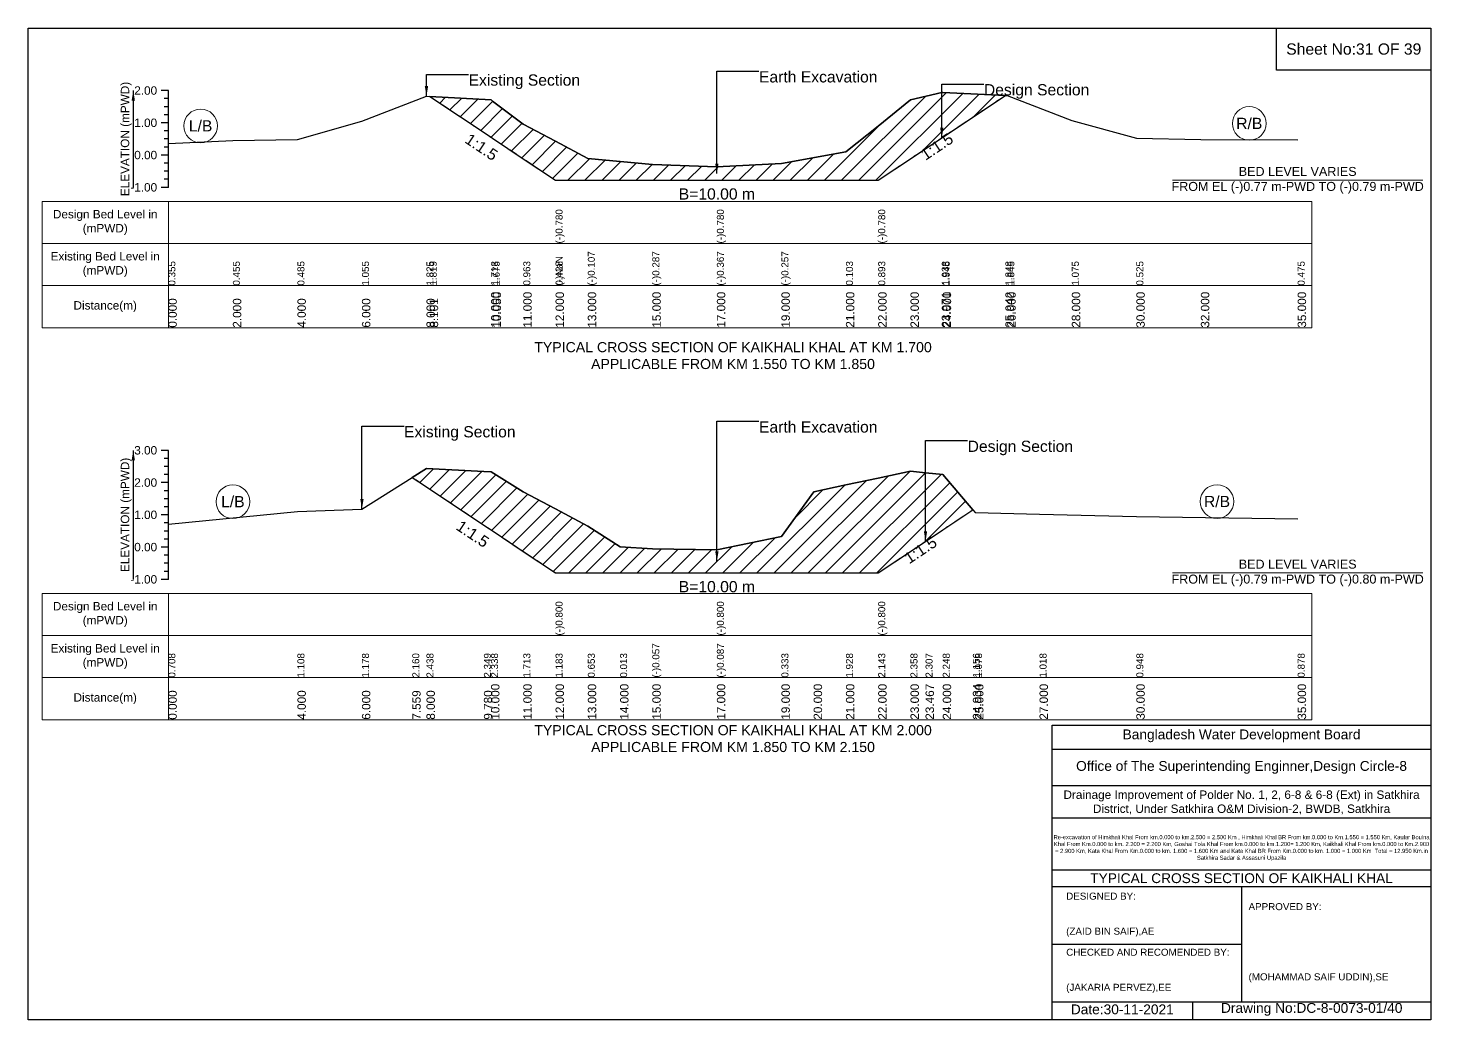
# Model space of a CAD drawing. Header units: inches. Extents: x 93000 to 486000, y -4242 to 0.
# Drawn here: x 400000 to 406000, y -4242 to 0 of the extents above; entities that cross this region are included whole.
import ezdxf

# ---------------------------------------------------------------- set-up
doc = ezdxf.new("R2010")
doc.units = ezdxf.units.IN
doc.header["$LTSCALE"] = 7
doc.header["$MEASUREMENT"] = 0
doc.linetypes.add('DASHED', pattern=[0.75, 0.5, -0.25])
for name, color, linetype, lineweight in [('Cross section Data Border', 7, 'Continuous', 9), ('Cross Section Labels', 7, 'Continuous', 9), ('Design_Bed_Level for Xsection', 7, 'DASHED', 25), ('Existing_Bed_Level for Xsection', 7, 'Continuous', 25), ('Long Section Labels', 7, 'Continuous', 9)]:
    doc.layers.add(name, color=color, linetype=linetype, lineweight=lineweight)
doc.styles.get("Standard").update_dxf_attribs({"font": 'arial.ttf'})
doc.dimstyles.get("Standard").update_dxf_attribs({"dimtxt": 0.18, "dimasz": 0.18, "dimexe": 0.18, "dimexo": 0.0625, "dimgap": 0.09, "dimtad": 0, "dimtih": 1, "dimtoh": 1, "dimdec": 4, "dimzin": 0, "dimdsep": 46, "dimtxsty": 'Standard', "dimcen": 0.09, "dimadec": 0, "dimazin": 0, "dimtfac": 1, "dimtdec": 4, "dimtofl": 0, "dimtmove": 0, "dimatfit": 3, "dimfxl": 1, "dimtolj": 1, "dimtzin": 0, "dimarcsym": 0})

msp = doc.modelspace()

# ---------------------------------------------------------------- hatches: boundary and pattern name
at = {"layer": 'Existing_Bed_Level for Xsection'}
h = msp.add_hatch(dxfattribs=at)
h.set_pattern_fill('ANSI31', color=256, scale=414, style=0)
h.paths.add_polyline_path([(401717.9, -292.3), (401980, -467), (401987, -471.6), (402118, -559), (402256, -651), (402394, -651), (402670, -651), (402946, -651), (403222, -651), (403498, -651), (403636, -651), (403774, -559), (403908, -469.7), (403912, -467), (404180, -288.3), (403912, -274.9), (403908, -275.9), (403774, -307), (403636, -420.1), (403498, -529.1), (403222, -578.8), (402946, -594), (402670, -583), (402394, -558.1), (402256, -484.3), (402118, -410.5), (401987, -312.2), (401980, -307)])
h = msp.add_hatch(dxfattribs=at)
h.set_pattern_fill('ANSI31', color=256, scale=414, style=0)
h.paths.add_polyline_path([(401643.2, -1921.9), (401704, -1962.4), (401949.6, -2126.1), (401980, -2146.4), (402118, -2238.4), (402256, -2330.4), (402394, -2330.4), (402532, -2330.4), (402670, -2330.4), (402946, -2330.4), (403222, -2330.4), (403360, -2330.4), (403498, -2330.4), (403636, -2330.4), (403774, -2238.4), (403838.4, -2195.4), (403912, -2146.4), (404040.8, -2060.5), (403912, -1909.8), (403838.4, -1901.7), (403774, -1894.6), (403636, -1924.3), (403498, -1953.9), (403360, -1983.6), (403222, -2174), (402946, -2232), (402670, -2227.9), (402532, -2218.2), (402394, -2129.9), (402256, -2056.7), (402118, -1983.6), (401980, -1897.3), (401949.6, -1895.8), (401704, -1883.5)])

# ---------------------------------------------------------------- linework, layer by layer
for points in [[(400000, 0), (406000, 0), (406000, -4242), (400000, -4242)], [(405340, 0), (406000, 0), (406000, -180), (405340, -180)]]:
    msp.add_lwpolyline(points, close=True)
for points in [[(404380, -4242), (404380, -2982), (406000, -2982)], [(404380, -3084), (406000, -3084)], [(404380, -3240), (406000, -3240)], [(404380, -3378), (406000, -3378)], [(404380, -3600), (406000, -3600)], [(404380, -3672), (406000, -3672)], [(405190, -3672), (405190, -4164)], [(404380, -3918), (405190, -3918)], [(404380, -4164), (406000, -4164)], [(404980, -4164), (404980, -4242)]]:
    msp.add_lwpolyline(points)
at = {"layer": 'Cross section Data Border'}
for points in [[(400060, -741.4), (405490, -741.4), (405490, -1281.4), (400060, -1281.4)], [(400060, -2418), (405490, -2418), (405490, -2958), (400060, -2958)]]:
    msp.add_lwpolyline(points, close=True, dxfattribs=at)
for points in [[(400600, -741.4), (400600, -1281.4)], [(400060, -921.4), (405490, -921.4)], [(400060, -1101.4), (405490, -1101.4)], [(400600, -2418), (400600, -2958)], [(400060, -2598), (405490, -2598)], [(400060, -2778), (405490, -2778)]]:
    msp.add_lwpolyline(points, dxfattribs=at)
at = {"layer": 'Cross Section Labels'}
for points in [[(404894.2, -651), (405965.8, -651)], [(404894.2, -2330.4), (405965.8, -2330.4)]]:
    msp.add_lwpolyline(points, dxfattribs=at)
for centre in [(400738, -418.5), (405223, -408.1), (400876, -2025.7), (405085, -2025)]:
    msp.add_circle(centre, 72, dxfattribs=at)
at = {"layer": 'Design_Bed_Level for Xsection'}
for points in [[(401717.9, -292.3), (401987, -471.6), (402256, -651), (402946, -651), (403636, -651), (403908, -469.7), (404180, -288.3)], [(401643.2, -1921.9), (401949.6, -2126.1), (402256, -2330.4), (402946, -2330.4), (403636, -2330.4), (403838.4, -2195.4), (404040.8, -2060.5)]]:
    msp.add_lwpolyline(points, dxfattribs=at)
at = {"layer": 'Existing_Bed_Level for Xsection'}
for points in [[(400600, -267.4), (400570, -267.4)], [(400600, -681.4), (400600, -543.4), (400600, -405.4), (400600, -267.4)], [(400600, -494.4), (400876, -480.6), (401152, -476.4), (401428, -397.8), (401704, -291.5), (401717.9, -292.3), (401980, -307), (401987, -312.2), (402118, -410.5), (402256, -484.3), (402256, -484.3), (402394, -558.1), (402670, -583), (402946, -594), (402946, -594), (403222, -578.8), (403498, -529.1), (403636, -420.1), (403636, -420.1), (403774, -307), (403908, -275.9), (403912, -274.9), (404180, -288.3), (404188, -288.7), (404464, -395), (404740, -470.9), (405016, -476.4), (405430, -477.8)], [(400600, -301.9), (400582, -301.9)], [(400600, -336.4), (400582, -336.4)], [(400600, -405.4), (400570, -405.4)], [(400600, -370.9), (400582, -370.9)], [(400600, -439.9), (400582, -439.9)], [(400600, -474.4), (400582, -474.4)], [(400600, -508.9), (400582, -508.9)], [(400600, -543.4), (400570, -543.4)], [(400600, -577.9), (400582, -577.9)], [(400600, -612.4), (400582, -612.4)], [(400600, -646.9), (400582, -646.9)], [(400600, -681.4), (400570, -681.4)], [(400600, -1806), (400570, -1806)], [(400600, -1840.5), (400582, -1840.5)], [(400600, -2358), (400600, -2220), (400600, -2082), (400600, -1944), (400600, -1806)], [(400600, -1875), (400582, -1875)], [(400600, -1909.5), (400582, -1909.5)], [(400600, -2122.3), (401152, -2067.1), (401428, -2057.4), (401643.2, -1921.9), (401704, -1883.5), (401949.6, -1895.8), (401980, -1897.3), (402118, -1983.6), (402256, -2056.7), (402256, -2056.7), (402394, -2129.9), (402532, -2218.2), (402670, -2227.9), (402946, -2232), (402946, -2232), (403222, -2174), (403360, -1983.6), (403498, -1953.9), (403636, -1924.3), (403636, -1924.3), (403774, -1894.6), (403838.4, -1901.7), (403912, -1909.8), (404040.8, -2060.5), (404050, -2071.2), (404326, -2079.5), (404740, -2089.2), (405430, -2098.8)], [(400600, -1944), (400570, -1944)], [(400600, -1978.5), (400582, -1978.5)], [(400600, -2013), (400582, -2013)], [(400600, -2082), (400570, -2082)], [(400600, -2047.5), (400582, -2047.5)], [(400600, -2116.5), (400582, -2116.5)], [(400600, -2151), (400582, -2151)], [(400600, -2220), (400570, -2220)], [(400600, -2185.5), (400582, -2185.5)], [(400600, -2254.5), (400582, -2254.5)], [(400600, -2289), (400582, -2289)], [(400600, -2323.5), (400582, -2323.5)], [(400600, -2358), (400570, -2358)]]:
    msp.add_lwpolyline(points, dxfattribs=at)
for points in [[(401717.9, -292.3), (401980, -467), (401987, -471.6), (402118, -559), (402256, -651), (402256, -651), (402394, -651), (402670, -651), (402946, -651), (402946, -651), (403222, -651), (403498, -651), (403636, -651), (403636, -651), (403774, -559), (403908, -469.7), (403912, -467), (404180, -288.3), (403912, -274.9), (403908, -275.9), (403774, -307), (403636, -420.1), (403636, -420.1), (403498, -529.1), (403222, -578.8), (402946, -594), (402946, -594), (402670, -583), (402394, -558.1), (402256, -484.3), (402256, -484.3), (402118, -410.5), (401987, -312.2), (401980, -307)], [(401643.2, -1921.9), (401643.2, -1921.9), (401704, -1962.4), (401949.6, -2126.1), (401980, -2146.4), (402118, -2238.4), (402256, -2330.4), (402256, -2330.4), (402394, -2330.4), (402532, -2330.4), (402670, -2330.4), (402946, -2330.4), (402946, -2330.4), (403222, -2330.4), (403360, -2330.4), (403498, -2330.4), (403636, -2330.4), (403636, -2330.4), (403774, -2238.4), (403838.4, -2195.4), (403912, -2146.4), (404040.8, -2060.5), (403912, -1909.8), (403838.4, -1901.7), (403774, -1894.6), (403636, -1924.3), (403636, -1924.3), (403498, -1953.9), (403360, -1983.6), (403222, -2174), (402946, -2232), (402946, -2232), (402670, -2227.9), (402532, -2218.2), (402394, -2129.9), (402256, -2056.7), (402256, -2056.7), (402118, -1983.6), (401980, -1897.3), (401949.6, -1895.8), (401704, -1883.5), (401643.2, -1921.9)]]:
    msp.add_lwpolyline(points, close=True, dxfattribs=at)

# ---------------------------------------------------------------- texts
at = {"attachment_point": 5}
for s, insert, char_height in [('Sheet No:31 OF 39', (405670, -90), 48), ('Bangladesh Water Development Board', (405190, -3027), 42), ('Office of The Superintending Enginner,Design Circle-8', (405190, -3162), 42)]:
    msp.add_mtext(s, dxfattribs=dict(at, insert=insert, char_height=char_height))
for s, insert, char_height, width, attachment_point in [('Drainage Improvement of Polder No. 1, 2, 6-8 & 6-8 (Ext) in Satkhira District, Under Satkhira O&M Division-2, BWDB, Satkhira', (405190, -3312), 36, 1680, 5), ('Re-excavation of Himkhali Khal From km.0.000 to km.2.500 = 2.500 Km , Himkhali Khal BR From km.0.000 to Km.1.550 = 1.550 Km, Kaular Boulna Khal From Km.0.000 to km. 2.200 = 2.200 Km, Goshai Tola Khal From km.0.000 to km.1.200= 1.200 Km, Kaikhali Khal From km.0.000 to Km.2.900 = 2.900 Km, Kata Khal From Km.0.000 to km. 1.600 = 1.600 Km and Kata Khal BR From Km.0.000 to km. 1.000 = 1.000 Km  Total = 12.950 Km.in Satkhira Sadar & Assasuni Upazila', (405190, -3507), 17.611, 1620, 5), ('TYPICAL CROSS SECTION OF KAIKHALI KHAL', (405190, -3636), 42, 1680, 5), ('DESIGNED BY:^J^J^J(ZAID BIN SAIF),AE', (404440, -3792), 30, 840, 4), ('APPROVED BY:^J^J^J^J^J^J(MOHAMMAD SAIF UDDIN),SE', (405220, -3912), 30, 840, 4), ('CHECKED AND RECOMENDED BY:^J^J^J(JAKARIA PERVEZ),EE', (404440, -4032), 30, 840, 4), ('Date:30-11-2021', (404680, -4197), 42, 840, 5), ('Drawing No:DC-8-0073-01/40', (405490, -4197), 42, 1320, 5)]:
    msp.add_mtext(s, dxfattribs=dict(insert=insert, char_height=char_height, width=width, attachment_point=attachment_point))
at = {"layer": 'Cross section Data Border', "char_height": 36, "width": 480, "attachment_point": 5}
for s, insert in [('Design Bed Level in (mPWD)', (400330, -831.4)), ('Existing Bed Level in (mPWD)', (400330, -1011.4)), ('Distance(m)', (400330, -1191.4)), ('Design Bed Level in (mPWD)', (400330, -2508)), ('Existing Bed Level in (mPWD)', (400330, -2688)), ('Distance(m)', (400330, -2868))]:
    msp.add_mtext(s, dxfattribs=dict(at, insert=insert))
at = {"layer": 'Cross Section Labels'}
for s, insert, char_height, attachment_point in [('Existing Section', (401884, -198.4), 48, 1), ('Earth Excavation', (403126, -184.6), 48, 1), ('Design Section', (404088, -239.8), 48, 1), ('L/B', (400738, -418.5), 48, 5), ('R/B', (405223, -408.1), 48, 5), ('BED LEVEL VARIES ^JFROM EL (-)0.77 m-PWD TO (-)0.79 m-PWD', (405430, -651), 38.4, 5), ('B=10.00 m', (402946, -685.5), 48, 2), ('TYPICAL CROSS SECTION OF KAIKHALI KHAL AT KM 1.700^JAPPLICABLE FROM KM 1.550 TO KM 1.850', (403015, -1401), 43.2, 5), ('Earth Excavation', (403126, -1681.8), 48, 1), ('Existing Section', (401608, -1702.5), 48, 1), ('Design Section', (404018.4, -1764.6), 48, 1), ('L/B', (400876, -2025.7), 48, 5), ('R/B', (405085, -2025), 48, 5), ('BED LEVEL VARIES ^JFROM EL (-)0.79 m-PWD TO (-)0.80 m-PWD', (405430, -2330.4), 38.4, 5), ('B=10.00 m', (402946, -2364.9), 48, 2), ('TYPICAL CROSS SECTION OF KAIKHALI KHAL AT KM 2.000^JAPPLICABLE FROM KM 1.850 TO KM 2.150', (403015, -3039), 43.2, 5)]:
    msp.add_mtext(s, dxfattribs=dict(at, insert=insert, char_height=char_height, attachment_point=attachment_point))
at = {"layer": 'Cross Section Labels', "char_height": 48, "attachment_point": 2}
for insert, rotation in [((401952.5, -488.9), 326.30993), ((403873.5, -486.9), 33.69007), ((401915.1, -2143.4), 326.30993), ((403803.9, -2212.7), 33.69007)]:
    msp.add_mtext('1:1.5', dxfattribs=dict(at, insert=insert, rotation=rotation))
at = {"layer": 'Existing_Bed_Level for Xsection', "char_height": 36, "attachment_point": 5, "rotation": 90}
for insert in [(400420, -474.4), (400420, -2082)]:
    msp.add_mtext('ELEVATION (mPWD)', dxfattribs=dict(at, insert=insert))
at = {"layer": 'Existing_Bed_Level for Xsection', "char_height": 36, "attachment_point": 6}
for s, insert in [('2.00', (400552, -267.4)), ('1.00', (400552, -405.4)), ('0.00', (400552, -543.4)), ('-1.00', (400552, -681.4)), ('3.00', (400552, -1806)), ('2.00', (400552, -1944)), ('1.00', (400552, -2082)), ('0.00', (400552, -2220)), ('-1.00', (400552, -2358))]:
    msp.add_mtext(s, dxfattribs=dict(at, insert=insert))
at = {"layer": 'Long Section Labels', "attachment_point": 1, "rotation": 90}
for s, insert, char_height in [('(-)0.780', (402256, -921.4), 30), ('(-)0.780', (402946, -921.4), 30), ('(-)0.780', (403636, -921.4), 30), ('(-)0.107', (402394, -1101.4), 30), ('(-)0.287', (402670, -1101.4), 30), ('(-)0.367', (402946, -1101.4), 30), ('(-)0.367', (402946, -1101.4), 30), ('(-)0.367', (402946, -1101.4), 30), ('(-)0.257', (403222, -1101.4), 30), ('0.355', (400600, -1101.4), 30), ('0.455', (400876, -1101.4), 30), ('0.485', (401152, -1101.4), 30), ('0.485', (401152, -1101.4), 30), ('1.055', (401428, -1101.4), 30), ('1.825', (401704, -1101.4), 30), ('1.819', (401717.9, -1101.4), 30), ('1.713', (401980, -1101.4), 30), ('1.713', (401980, -1101.4), 30), ('1.675', (401987, -1101.4), 30), ('0.963', (402118, -1101.4), 30), ('(-)NaN', (402256, -1101.4), 30), ('(-)NaN', (402256, -1101.4), 30), ('0.428', (402256, -1101.4), 30), ('0.428', (402256, -1101.4), 30), ('0.103', (403498, -1101.4), 30), ('0.893', (403636, -1101.4), 30), ('0.893', (403636, -1101.4), 30), ('1.938', (403908, -1101.4), 30), ('1.945', (403912, -1101.4), 30), ('1.848', (404180, -1101.4), 30), ('1.845', (404188, -1101.4), 30), ('1.075', (404464, -1101.4), 30), ('0.525', (404740, -1101.4), 30), ('0.475', (405430, -1101.4), 30), ('10.000', (401980, -1281.4), 36), ('10.050', (401987, -1281.4), 36), ('11.000', (402118, -1281.4), 36), ('12.000', (402256, -1281.4), 36), ('12.000', (402256, -1281.4), 36), ('12.000', (402256, -1281.4), 36), ('13.000', (402394, -1281.4), 36), ('15.000', (402670, -1281.4), 36), ('17.000', (402946, -1281.4), 36), ('17.000', (402946, -1281.4), 36), ('17.000', (402946, -1281.4), 36), ('19.000', (403222, -1281.4), 36), ('21.000', (403498, -1281.4), 36), ('22.000', (403636, -1281.4), 36), ('22.000', (403636, -1281.4), 36), ('22.000', (403636, -1281.4), 36), ('23.000', (403774, -1281.4), 36), ('23.971', (403908, -1281.4), 36), ('24.000', (403912, -1281.4), 36), ('25.942', (404180, -1281.4), 36), ('26.000', (404188, -1281.4), 36), ('28.000', (404464, -1281.4), 36), ('30.000', (404740, -1281.4), 36), ('32.000', (405016, -1281.4), 36), ('35.000', (405430, -1281.4), 36), ('0.000', (400600, -1281.4), 36), ('2.000', (400876, -1281.4), 36), ('4.000', (401152, -1281.4), 36), ('6.000', (401428, -1281.4), 36), ('8.000', (401704, -1281.4), 36), ('8.101', (401717.9, -1281.4), 36), ('(-)0.800', (402256, -2598), 30), ('(-)0.800', (402946, -2598), 30), ('(-)0.800', (403636, -2598), 30), ('(-)0.057', (402670, -2778), 30), ('(-)0.087', (402946, -2778), 30), ('(-)0.087', (402946, -2778), 30), ('(-)0.087', (402946, -2778), 30), ('0.708', (400600, -2778), 30), ('1.108', (401152, -2778), 30), ('1.178', (401428, -2778), 30), ('2.160', (401643.2, -2778), 30), ('2.438', (401704, -2778), 30), ('2.349', (401949.6, -2778), 30), ('2.338', (401980, -2778), 30), ('1.713', (402118, -2778), 30), ('1.713', (402118, -2778), 30), ('1.183', (402256, -2778), 30), ('1.183', (402256, -2778), 30), ('1.183', (402256, -2778), 30), ('0.653', (402394, -2778), 30), ('0.013', (402532, -2778), 30), ('0.333', (403222, -2778), 30), ('1.928', (403498, -2778), 30), ('2.143', (403636, -2778), 30), ('2.143', (403636, -2778), 30), ('2.143', (403636, -2778), 30), ('2.358', (403774, -2778), 30), ('2.307', (403838.4, -2778), 30), ('2.248', (403912, -2778), 30), ('1.156', (404040.8, -2778), 30), ('1.078', (404050, -2778), 30), ('1.018', (404326, -2778), 30), ('0.948', (404740, -2778), 30), ('0.878', (405430, -2778), 30), ('10.000', (401980, -2958), 36), ('11.000', (402118, -2958), 36), ('12.000', (402256, -2958), 36), ('12.000', (402256, -2958), 36), ('12.000', (402256, -2958), 36), ('13.000', (402394, -2958), 36), ('14.000', (402532, -2958), 36), ('15.000', (402670, -2958), 36), ('17.000', (402946, -2958), 36), ('17.000', (402946, -2958), 36), ('17.000', (402946, -2958), 36), ('19.000', (403222, -2958), 36), ('20.000', (403360, -2958), 36), ('21.000', (403498, -2958), 36), ('22.000', (403636, -2958), 36), ('22.000', (403636, -2958), 36), ('22.000', (403636, -2958), 36), ('23.000', (403774, -2958), 36), ('23.467', (403838.4, -2958), 36), ('24.000', (403912, -2958), 36), ('24.934', (404040.8, -2958), 36), ('25.000', (404050, -2958), 36), ('27.000', (404326, -2958), 36), ('30.000', (404740, -2958), 36), ('35.000', (405430, -2958), 36), ('0.000', (400600, -2958), 36), ('4.000', (401152, -2958), 36), ('6.000', (401428, -2958), 36), ('7.559', (401643.2, -2958), 36), ('8.000', (401704, -2958), 36), ('9.780', (401949.6, -2958), 36)]:
    msp.add_mtext(s, dxfattribs=dict(at, insert=insert, char_height=char_height))

# ---------------------------------------------------------------- leaders
at = {"layer": 'Cross Section Labels', "annotation_type": 0, "has_hookline": 1, "hookline_direction": 0}
for points, text_width in [([(401704, -291.5), (401704, -198.4), (401883.9, -198.4)], 467.2), ([(402946, -622.5), (402946, -184.6), (403125.9, -184.6)], 497), ([(403908, -469.7), (403908, -239.8), (404087.9, -239.8)], 441.2), ([(401428, -2057.4), (401428, -1702.5), (401607.9, -1702.5)], 467.2), ([(402946, -2281.2), (402946, -1681.8), (403125.9, -1681.8)], 497), ([(403838.4, -2195.4), (403838.4, -1764.6), (404018.3, -1764.6)], 441.2)]:
    msp.add_leader(points, dimstyle='Standard', override={"dimasz": 43.2}, dxfattribs=dict(at, text_width=text_width))
at = {"layer": 'Existing_Bed_Level for Xsection'}
for points in [[(400450, -267.4), (400450, -681.4)], [(400450, -1806), (400450, -2358)]]:
    msp.add_leader(points, dimstyle='Standard', override={"dimasz": 43.2}, dxfattribs=at)

doc.saveas('drawing.dxf')
